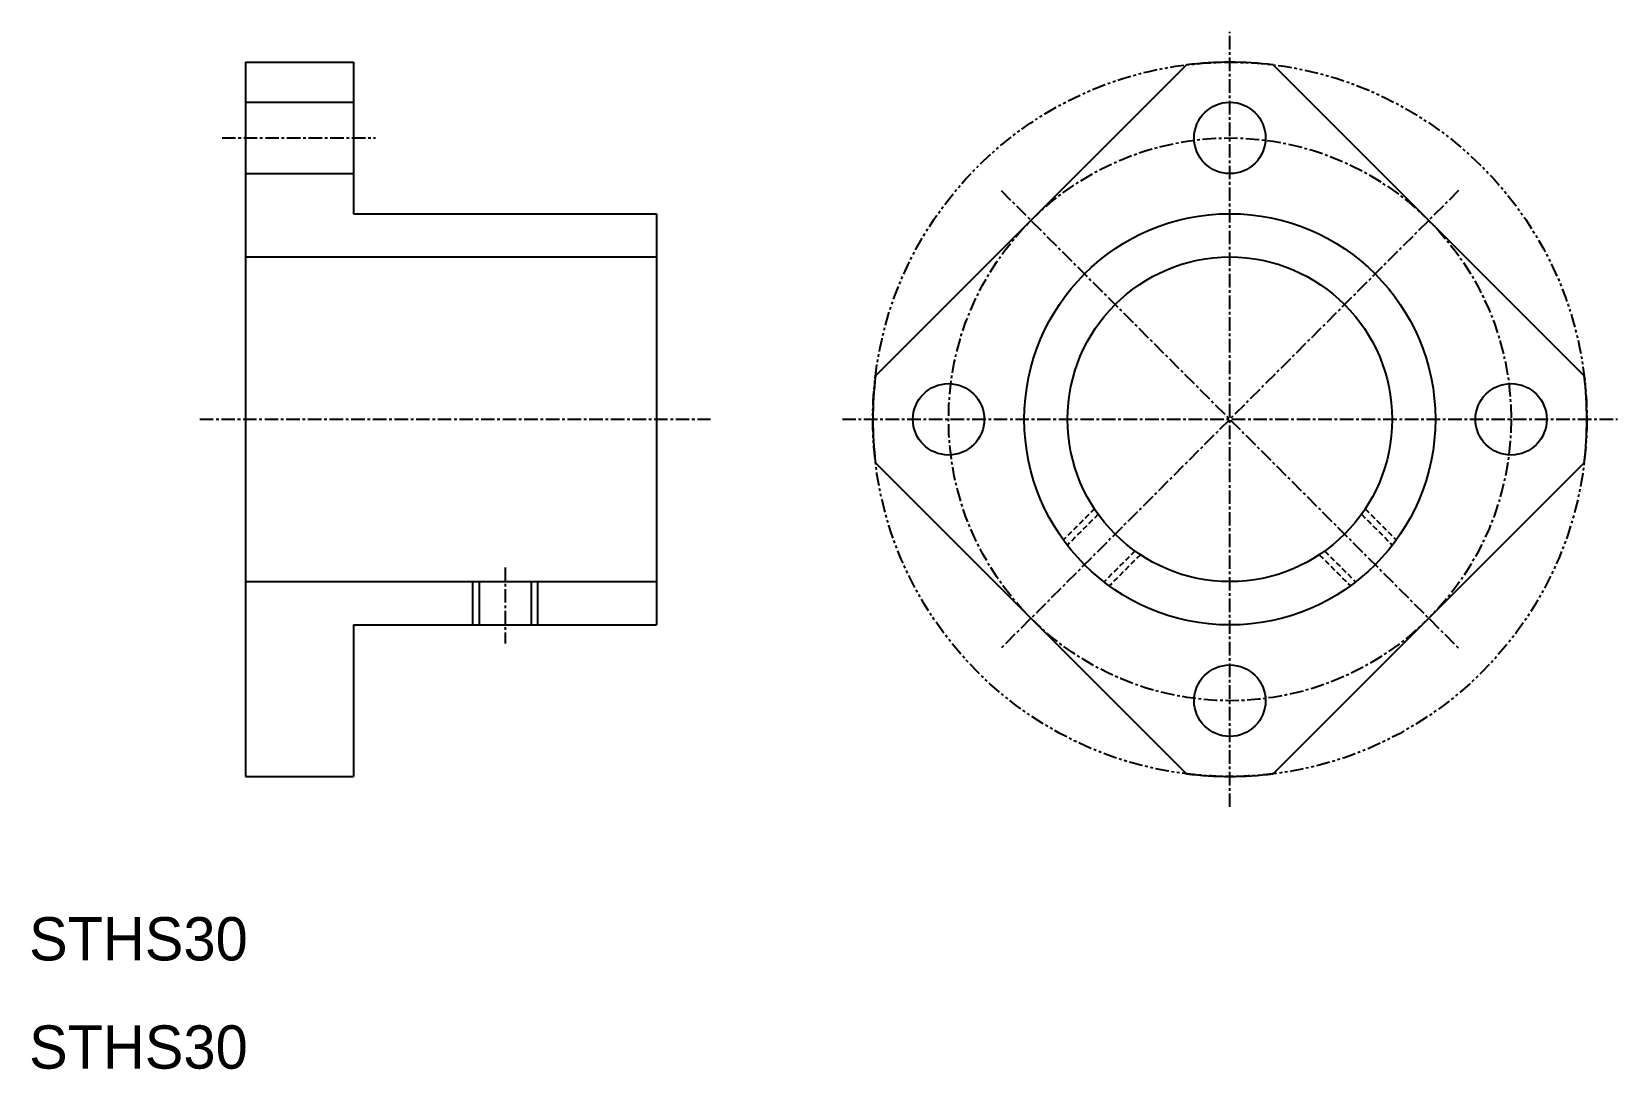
# Model space of a CAD drawing. Extents: x 10 to 157, y 10 to 106.
import ezdxf

# ---------------------------------------------------------------- set-up
doc = ezdxf.new("R2010")
doc.units = 0
for name, pattern in [('CENTER', [2, 1.25, -0.25, 0.25, -0.25]), ('DASHED', [0.75, 0.5, -0.25]), ('PHANTOM', [2.5, 1.25, -0.25, 0.25, -0.25, 0.25, -0.25])]:
    doc.linetypes.add(name, pattern=pattern)
doc.layers.get('0').update_dxf_attribs({"linetype": 'CONTINUOUS'})
doc.layers.add('CENTER', color=1, linetype='CENTER')

msp = doc.modelspace()

# ---------------------------------------------------------------- linework, layer by layer
at = {"color": 7, "linetype": 'CONTINUOUS'}
for p, q in [((30, 103), (30, 37)), ((30, 103), (40, 103)), ((40, 103), (40, 89)), ((116.99, 102.75), (88.25, 74.01)), ((125.01, 102.75), (153.75, 74.01)), ((30, 99.3), (40, 99.3)), ((30, 92.7), (40, 92.7)), ((30, 88.25), (30, 88.25)), ((40, 89), (68, 89)), ((68, 89), (68, 51)), ((30, 85), (68, 85)), ((30, 73.5), (30, 73.5)), ((88.25, 65.99), (116.99, 37.25)), ((153.75, 65.99), (125.01, 37.25)), ((30, 55), (68, 55)), ((51.6, 55), (51.6, 51)), ((56.4, 55), (56.4, 51)), ((40, 51), (68, 51)), ((40, 51), (40, 37)), ((30, 37), (40, 37))]:
    msp.add_line(p, q, dxfattribs=at)
at = {"color": 3, "linetype": 'DASHED'}
for p, q in [((108.49, 61.73), (105.61, 58.85)), ((133.51, 61.73), (136.39, 58.85)), ((108.83, 61.23), (105.98, 58.37)), ((133.17, 61.23), (136.02, 58.37)), ((112.23, 57.83), (109.37, 54.98)), ((112.73, 57.49), (109.85, 54.61)), ((129.27, 57.49), (132.15, 54.61)), ((129.77, 57.83), (132.63, 54.98))]:
    msp.add_line(p, q, dxfattribs=at)
at = {"color": 3, "linetype": 'CONTINUOUS'}
for p, q in [((51, 55), (51, 51)), ((57, 55), (57, 51))]:
    msp.add_line(p, q, dxfattribs=at)
at = {"color": 3, "linetype": 'PHANTOM'}
msp.add_circle((121, 70), 33, dxfattribs=at)
at = {"color": 7, "linetype": 'CONTINUOUS'}
for centre, radius in [((121, 96), 3.3), ((121, 70), 19), ((121, 70), 15), ((95, 70), 3.3), ((147, 70), 3.3), ((121, 44), 3.3)]:
    msp.add_circle(centre, radius, dxfattribs=at)
for start, end in [(83.0123, 96.9877), (173.0123, 186.9877), (353.0123, 6.9877), (263.0123, 276.9877)]:
    msp.add_arc((121, 70), 33, start, end, dxfattribs=at)
at = {"layer": 'CENTER', "color": 1, "linetype": 'CENTER'}
for p, q in [((121, 34.18), (121, 105.82)), ((27.84, 96), (42.01, 96)), ((142.15, 91.15), (99.85, 48.85)), ((99.85, 91.15), (142.15, 48.85)), ((25.78, 70), (73, 70)), ((85.18, 70), (156.82, 70)), ((54, 56.31), (54, 49.28))]:
    msp.add_line(p, q, dxfattribs=at)
msp.add_circle((121, 70), 26, dxfattribs=at)

# ---------------------------------------------------------------- texts
at = {"color": 7, "linetype": 'CONTINUOUS'}
for p in [(10, 20), (10, 10)]:
    msp.add_text('STHS30', height=4, dxfattribs=at).set_placement(p)

doc.saveas('drawing.dxf')
